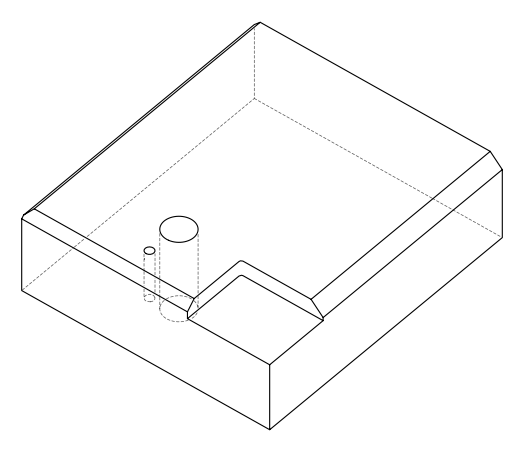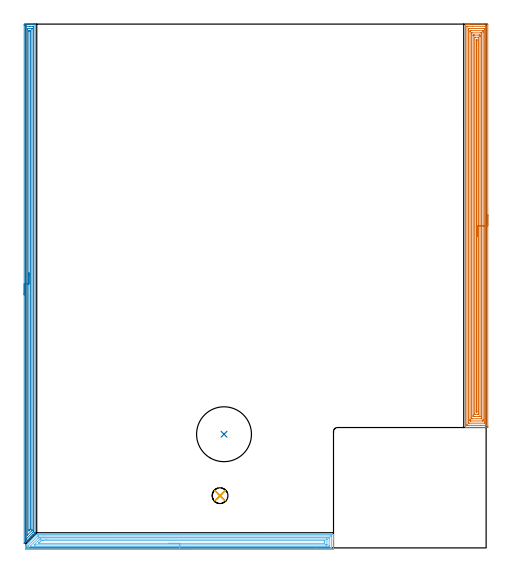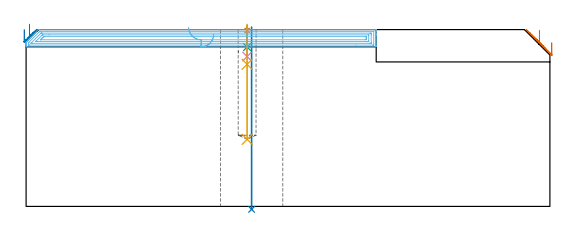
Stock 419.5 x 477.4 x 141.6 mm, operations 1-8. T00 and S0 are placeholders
(PLAN: 9 operations, 6 tool changes, 195.6 min)
(1 SPOT_DRILL | STEP1POCKET | NXT0321_9005460120000 | 0.03 min | 2 mm3)
(2 INDEXABLE_INSERT_DRILL_THROUGH_HOLE_FROM_SOLID | STEP1HOLE | NXT0302_038 | 0.59 min | 277909 mm3)
(3 DRILL_BLIND_HOLE_INTO_CENTER | STEP1POCKET | NXT0301_064 | 0.07 min | 857 mm3)
(4 DRILL_TO_ENLARGE_BLIND_HOLE | STEP1POCKET | UGT0301_276 | 0.1 min | 2180 mm3)
(5 GUN_DRILL_BLIND_HOLE | STEP1POCKET | UGT0307_011 | 0.5 min | 10717 mm3)
(6 AREA_MILL | FG_CHAMFER_SURFACE | UGT0205_001 | 11.38 min | 27369 mm3)
(7 AREA_MILL_1 | FG_CHAMFER_SURFACE_1 | UGT0205_001 | 23.77 min | 78151 mm3)
(8 AREA_MILL_2 | FG_CHAMFER_SURFACE_2 | UGT0205_001 | 15.21 min | 22864 mm3)
(9 MILL_CORNER_NOTCH_RECTANGULAR | CORNER_NOTCH_RECTANGULAR | NXT0201_008 | Follow Part, ap 1.5, ae 75% | 143.92 min | 392863 mm3)
(TOOL NXT0321_9005460120000 | NC Spot Drill, 142deg, 12mm, Carbide, Uncoated | D12 PA142 FL30 Z2)
(TOOL NXT0302_038 | Index. Insert Drill 50mm [880-D5000L50-04] | D50 PA176 FL200 Z2)
(TOOL NXT0301_064 | Carbide Drill 9.3mm [860.1-0930-028A1-MM 2214] | D9.3 PA140 FL47 Z2)
(TOOL UGT0301_276 | Twist Drill 14.4 mm | D14.4 PA118 FL114 Z2)
(TOOL UGT0307_011 | Gun Drill 14.3 mm | D14.3 PA130 FL24 Z1)
(TOOL UGT0205_001 | Chamfer Mill 20 x 3 x 45 deg. | D20 FL50 Z2)
(TOOL NXT0201_008 | ENDMILL 6mm [2P460-0600-NA 1630] | D6 FL26 Z6)
(OP 1 SPOT_DRILL)
G17 G21 G94 G90
T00 M6
G54
G17 G0 G90 X177. Y47.6 S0 M3
G43 Z151.6 H0
G94 G81 G98 Z140.985 F250. R144.6
G80
M5
M2
(OP 2 INDEXABLE_INSERT_DRILL_THROUGH_HOLE_FROM_SOLID)
G17 G21 G94 G90
T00 M6
G54
G17 G0 G90 X180.6 Y103.6 S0 M3
G43 Z151.6 H1
G94 G81 G98 Z-2.373 F250. R143.6
G80
M5
M2
(OP 3 DRILL_BLIND_HOLE_INTO_CENTER)
G17 G21 G94 G90
T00 M6
G54
G17 G0 G90 X177. Y47.6 S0 M3
G43 Z151.6 H1
G94 G81 G98 Z127.65 F250. R143.6
G80
M5
M2
(OP 4 DRILL_TO_ENLARGE_BLIND_HOLE)
G17 G21 G94 G90
T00 M6
G54
G17 G0 G90 X177. Y47.6 S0 M3
G43 Z151.6 H0
G94 G81 G98 Z120. F250. R143.6
G80
M5
M2
(OP 5 GUN_DRILL_BLIND_HOLE)
G17 G21 G94 G90
T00 M6
G54
G17 G0 G90 X177. Y47.6 M8
G43 Z151.6 H0
Z145.746
S716 M3
G94 G1 Z113.812 F125. M26
G4 X.084
Z53.7 F250.
G4 X.084
G0 Z53.8
M5
M9
Z145.746
Z151.6
M2
(OP 6 AREA_MILL)
G17 G21 G94 G90
T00 M6
G54
G17 G0 G90 X150.2 Y-1.5 S1061 M3
G43 Z151.6 H0
Z137.8
G94 G1 X150.162 Z136.928 F250.
X150.048 Z136.064
X149.859 Z135.212
X149.597 Z134.38
X149.263 Z133.574
X148.86 Z132.8
X148.392 Z132.064
X147.86 Z131.372
X147.271 Z130.729
X146.628 Z130.14
X145.936 Z129.608
X145.2 Z129.14
X144.426 Z128.737
X143.62 Z128.403
X142.788 Z128.141
X141.937 Z127.952
X141.072 Z127.838
X140.2 Z127.8
X0.599
X0.25 Y-1.497
X0.01 Y-1.492 Z127.803
X0. Y-1.154 Z128.14
Y-0.581 Z128.716
Y-0.28 Z129.016
Y0.293 Z129.59
Y0.593 Z129.889
Y1.194 Z130.494
Y1.467 Z130.767
Y2.4 Z131.698
X0.005 Y2.405 Z131.704
X0.165 Y2.565 Z131.864
X0.231 Y2.633 Z131.929
X0.302 Y2.703 Z132.002
X0.45 Y2.851 Z132.15
X0.522 Y2.924 Z132.22
X0.599 Y3. Z132.299
X0.736 Y3.136 Z132.436
X0.813 Y3.215 Z132.511
X1.412 Y3.812 Z133.112
X1.491 Y3.892 Z133.191
X1.687 Y4.089 Z133.385
X2.236 Y4.636 Z133.936
X2.383 Y4.784 Z134.083
X2.561 Y4.963 Z134.259
X3.06 Y5.46 Z134.76
X3.435 Y5.837 Z135.133
X9.892 Y12.292 Z141.592
X9.903 Y12.294 Z141.594
X10.412 Y12.3 Z141.6
X280.247
X280.39 Y12.297 Z141.588
X280.397 Y12.245 Z141.536
X280.399 Y12.181 Z141.474
X280.4 Y12.062 Z141.361
Y11.681 Z140.98
Y11.08 Z140.375
Y9.032 Z138.329
Y8.459 Z137.753
Y7.871 Z137.167
Y-0.868 Z128.43
X280.397 Y-1.154 Z128.143
X280.39 Y-1.493 Z127.804
X280.151 Y-1.498 Z127.801
X279.801 Y-1.5 Z127.8
X140.2
Y-0.086 Z129.214
X2.383 Y-0.085 Z129.215
X2.183 Y-0.084 Z129.216
X2.044 Y-0.08 Z129.22
X2.016 Y-0.079 Z129.221
X2.01 Y-0.063 Z129.237
X2.006 Y-0.039 Z129.261
X2.001 Y0.094 Z129.394
X2. Y0.593 Z129.893
Y0.969 Z130.269
X2.003 Y1.467 Z130.767
X2.008 Y1.835 Z131.135
X2.017 Y1.956 Z131.256
X2.097 Y2.038 Z131.338
X2.383 Y2.334 Z131.634
X10.412 Y10.361 Z139.661
X10.78 Y10.719 Z140.019
X10.962 Y10.879 Z140.179
X11.304 Y10.883 Z140.183
X11.503 Y10.885 Z140.185
X16.534 Y10.886 Z140.186
X278.017 Y10.885 Z140.185
X278.217 Y10.884 Z140.184
X278.356 Y10.88 Z140.18
X278.384 Y10.879 Z140.179
X278.39 Y10.863 Z140.163
X278.394 Y10.839 Z140.139
X278.399 Y10.706 Z140.006
X278.4 Y0.218 Z129.518
X278.398 Y0.093 Z129.393
X278.394 Y-0.007 Z129.293
X278.39 Y-0.07 Z129.23
X278.361 Y-0.079 Z129.221
X278.017 Y-0.083 Z129.217
X277.817 Y-0.085 Z129.215
X264.108 Y-0.086 Z129.214
X140.2
Y1.328 Z130.628
X5.059 Y1.329 Z130.629
X4.308 Y1.33 Z130.63
X4.167 Y1.332 Z130.632
X4.034 Y1.335 Z130.635
X4.01 Y1.467 Z130.767
X4.016 Y1.505 Z130.805
X4.037 Y1.532 Z130.832
X4.067 Y1.566 Z130.866
X4.167 Y1.668 Z130.968
X11.571 Y9.071 Z138.371
X11.835 Y9.332 Z138.632
X11.957 Y9.448 Z138.748
X11.975 Y9.464 Z138.764
X12.007 Y9.467 Z138.767
X12.055 Y9.47 Z138.77
X12.196 Y9.471 Z138.771
X12.946
X275.341
X276.092 Y9.47 Z138.77
X276.233 Y9.468 Z138.768
X276.366 Y9.465 Z138.765
X276.39 Y9.332 Z138.632
X276.396 Y9.172 Z138.472
X276.399 Y8.459 Z137.759
X276.4 Y8.295 Z137.595
Y2.177 Z131.477
X276.398 Y1.467 Z130.767
X276.396 Y1.386 Z130.686
X276.39 Y1.346 Z130.646
X276.387 Y1.335 Z130.635
X276.37 Y1.333 Z130.633
X276.233 Y1.331 Z130.631
X275.482 Y1.329 Z130.629
X275.341 Y1.328 Z130.628
X140.2
Y2.743 Z132.043
X8.628
X8.216 Y2.744 Z132.044
X7.783 Y2.749 Z132.049
X7.736 Y2.75 Z132.05
X7.732 Y2.772 Z132.072
X7.736 Y2.783 Z132.083
X7.952 Y3.003 Z132.303
X8.164 Y3.215 Z132.515
X12.808 Y7.859 Z137.159
X12.902 Y7.951 Z137.251
X12.98 Y8.023 Z137.323
X13.004 Y8.044 Z137.344
X13.029 Y8.05 Z137.35
X13.088 Y8.052 Z137.352
X13.498 Y8.056 Z137.356
X18.445 Y8.057 Z137.357
X274.275
X274.326 Y8.055 Z137.355
X274.378 Y8.052 Z137.352
X274.39 Y8.05 Z137.35
X274.393 Y8.033 Z137.333
X274.396 Y7.989 Z137.289
X274.4 Y7.632 Z136.932
Y7.585 Z136.885
X274.399 Y3.215 Z132.515
X274.392 Y2.802 Z132.102
X274.39 Y2.756 Z132.056
X274.327 Y2.75 Z132.05
X274.2 Y2.746 Z132.046
X274.038 Y2.744 Z132.044
X273.557 Y2.743 Z132.043
X273.147
X140.2
Y4.157 Z133.457
X11.825
X11.674 Y4.159 Z133.459
X11.6 Y4.162 Z133.462
X11.576 Y4.164 Z133.464
X11.578 Y4.168 Z133.468
X11.84 Y4.438 Z133.738
X12.118 Y4.719 Z134.019
X12.196 Y4.798 Z134.098
X12.721 Y5.323 Z134.623
X13.235 Y5.837 Z135.137
X13.605 Y6.204 Z135.504
X13.98 Y6.572 Z135.872
X14.055 Y6.637 Z135.937
X14.872 Y6.643 Z135.943
X14.941
X271.842
X272.199 Y6.641 Z135.941
X272.376 Y6.637 Z135.937
X272.39 Y6.636 Z135.936
X272.394 Y6.622 Z135.922
X272.398 Y6.59 Z135.89
X272.399 Y6.545 Z135.845
X272.4 Y6.096 Z135.396
Y5.222 Z134.522
X272.398 Y4.963 Z134.263
X272.391 Y4.357 Z133.657
X272.38 Y4.164 Z133.464
X271.703 Y4.157 Z133.457
X140.2
X139.328 Z133.495
X138.464 Z133.609
X137.612 Z133.798
X136.78 Z134.06
X135.974 Z134.394
X135.2 Z134.797
X134.464 Z135.265
X133.772 Z135.796
X133.129 Z136.386
X132.54 Z137.029
X132.009 Z137.721
X131.54 Z138.457
X131.137 Z139.231
X130.803 Z140.037
X130.541 Z140.869
X130.352 Z141.72
X130.238 Z142.585
X130.2 Z143.457
G0 Z151.6
M5
M2
(OP 7 AREA_MILL_1)
G17 G21 G94 G90
T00 M6
G54
G17 G0 G90 X421. Y303.55 S1061 M3
G43 Z151.6 H0
Z131.2
G94 G1 Y303.512 Z130.328 F250.
Y303.398 Z129.464
Y303.209 Z128.612
Y302.947 Z127.78
Y302.613 Z126.974
Y302.21 Z126.2
Y301.742 Z125.464
Y301.21 Z124.772
Y300.621 Z124.129
Y299.978 Z123.54
Y299.286 Z123.008
Y298.55 Z122.54
Y297.776 Z122.137
Y296.97 Z121.803
Y296.138 Z121.541
Y295.286 Z121.352
Y294.422 Z121.238
Y293.55 Z121.2
Y110.731
X420.999 Y110.324 Z121.201
X420.995 Y109.843 Z121.203
X420.992 Y109.709 Z121.206
X420.519 Y109.705 Z121.678
X419.902 Y109.7 Z122.295
X404.348 Z137.847
X401.964 Z140.231
X401.264 Z140.936
X400.981 Z141.218
X400.615 Z141.575
X400.603 Y109.708 Z141.588
X400.6 Y109.877 Z141.6
Y477.223
X400.603 Y477.392 Z141.588
X400.615 Y477.4 Z141.575
X400.981 Z141.218
X401.264 Z140.936
X401.964 Z140.231
X403.198 Z138.998
X403.732 Z138.463
X404.349 Z137.847
X420.519 Z121.678
X420.788 Y477.398 Z121.409
X420.992 Y477.39 Z121.206
X420.999 Y477.184 Z121.199
X421. Y293.55 Z121.2
X419.586 Z122.614
X419.585 Y111.795 Z122.615
X419.584 Y111.743 Z122.616
X419.582 Y111.718 Z122.618
X419.58 Y111.712 Z122.62
X419.565 Y111.71 Z122.635
X419.158 Y111.701 Z123.042
X414.52 Y111.7 Z127.68
X402.848 Y111.701 Z139.352
X402.368 Y111.703 Z139.832
X402.131 Y111.71 Z140.069
X402.021 Y111.721 Z140.179
X402.015 Y112.06 Z140.185
Y112.112
Y475.305
X402.016 Y475.357 Z140.184
X402.018 Y475.382 Z140.182
X402.02 Y475.388 Z140.18
X402.035 Y475.39 Z140.165
X402.443 Y475.398 Z139.757
X407.08 Y475.4 Z135.12
X418.752 Y475.399 Z123.448
X419.232 Y475.397 Z122.969
X419.469 Y475.39 Z122.731
X419.579 Y475.379 Z122.621
X419.585 Y475.039 Z122.615
Y474.988
X419.586 Y293.55 Z122.614
X418.172 Z124.028
X418.171 Y114.487 Z124.029
X418.169 Y113.899 Z124.031
X418.166 Y113.747 Z124.034
X418.165 Y113.716 Z124.035
X418.13 Y113.71 Z124.07
X418.063 Y113.703 Z124.137
X417.868 Y113.701 Z124.332
X403.928 Z138.272
X403.732 Y113.705 Z138.468
X403.535 Y113.71 Z138.665
X403.435 Y113.724 Z138.765
X403.432 Y113.797 Z138.768
X403.431 Y113.899 Z138.769
X403.429 Y114.205 Z138.771
Y472.613
X403.431 Y473.201 Z138.769
X403.434 Y473.353 Z138.766
X403.435 Y473.384 Z138.765
X403.47 Y473.39 Z138.73
X403.538 Y473.397 Z138.662
X403.732 Y473.399 Z138.468
X404.418 Y473.4 Z137.782
X417.672 Y473.399 Z124.528
X417.868 Y473.395 Z124.332
X418.065 Y473.39 Z124.135
X418.165 Y473.376 Z124.035
X418.168 Y473.303 Z124.032
X418.17 Y473.201 Z124.03
X418.171 Y472.895 Z124.029
X418.172 Y293.55 Z124.028
X416.757 Z125.443
Y116.811
X416.756 Y116.581 Z125.444
X416.751 Y115.923 Z125.449
X416.747 Y115.71 Z125.453
X416.537 Y115.706 Z125.663
X416.088 Y115.7 Z126.112
X405.486 Z136.714
X405.061 Y115.706 Z137.139
X404.855 Y115.71 Z137.345
X404.85 Y115.828 Z137.35
X404.844 Y116.349 Z137.356
X404.843 Y116.581 Z137.357
Y117.244
Y470.289
X404.844 Y470.519 Z137.356
X404.849 Y471.177 Z137.351
X404.853 Y471.39 Z137.347
X405.064 Y471.394 Z137.136
X405.512 Y471.4 Z136.688
X416.114 Z126.086
X416.539 Y471.394 Z125.661
X416.745 Y471.39 Z125.455
X416.75 Y471.272 Z125.45
X416.756 Y470.751 Z125.444
X416.757 Y470.519 Z125.443
Y469.856
Y293.55
X415.343 Z126.857
Y118.241
X415.342 Y118.115 Z126.858
X415.338 Y117.861 Z126.862
X415.335 Y117.709 Z126.865
X415.3 Y117.706 Z126.9
X415.218 Y117.703 Z126.982
X414.994 Y117.7 Z127.206
X407.043 Z135.157
X406.382 Y117.704 Z135.818
X406.288 Y117.707 Z135.912
X406.267 Y117.709 Z135.933
X406.263 Y117.819 Z135.937
X406.259 Y117.988 Z135.941
X406.257 Y118.495 Z135.943
Y468.859
X406.258 Y468.986 Z135.942
X406.262 Y469.239 Z135.938
X406.265 Y469.391 Z135.935
X406.3 Y469.394 Z135.9
X406.382 Y469.397 Z135.818
X406.606 Y469.4 Z135.594
X414.557 Z127.643
X415.218 Y469.396 Z126.982
X415.312 Y469.393 Z126.888
X415.333 Y469.391 Z126.867
X415.338 Y469.281 Z126.862
X415.341 Y469.112 Z126.859
X415.343 Y468.859 Z126.857
Y468.732
Y293.55
X413.929 Z128.271
X413.928 Y119.914 Z128.272
X413.927 Y119.793 Z128.273
X413.924 Y119.733 Z128.276
X413.922 Y119.712 Z128.278
X413.895 Y119.706 Z128.305
X413.451 Y119.702 Z128.749
X413.017 Y119.7 Z129.183
X412.567 Z129.633
X408.6 Z133.6
X408.149 Y119.701 Z134.051
X407.712 Y119.704 Z134.488
X407.679 Y119.71 Z134.521
X407.677 Y119.74 Z134.523
X407.673 Y120.156 Z134.527
X407.671 Y120.639 Z134.529
Y121.05
X407.672 Y467.186 Z134.528
X407.673 Y467.307 Z134.527
X407.676 Y467.367 Z134.524
X407.678 Y467.388 Z134.522
X407.705 Y467.394 Z134.495
X408.149 Y467.398 Z134.051
X408.583 Y467.4 Z133.617
X409.033 Z133.167
X413. Z129.2
X413.451 Y467.399 Z128.749
X413.888 Y467.396 Z128.312
X413.921 Y467.39 Z128.279
X413.923 Y467.36 Z128.277
X413.927 Y466.944 Z128.273
X413.929 Y466.461 Z128.271
Y466.05
Y293.55
X412.515 Z129.685
X412.514 Y121.943 Z129.686
X412.51 Y121.734 Z129.69
X412.509 Y121.716 Z129.691
X412.453 Y121.71 Z129.747
X412.325 Y121.704 Z129.875
X412.165 Y121.701 Z130.035
X409.161 Z133.039
X409.133 Y121.703 Z133.067
X409.107 Y121.71 Z133.093
X409.092 Y121.718 Z133.108
X409.09 Y121.748 Z133.11
X409.086 Y121.89 Z133.114
Y465.157
X409.09 Y465.366 Z133.11
X409.091 Y465.384 Z133.109
X409.147 Y465.39 Z133.053
X409.275 Y465.396 Z132.925
X409.435 Y465.399 Z132.765
X412.439 Z129.761
X412.467 Y465.397 Z129.733
X412.493 Y465.39 Z129.707
X412.508 Y465.382 Z129.692
X412.51 Y465.352 Z129.69
X412.514 Y465.21 Z129.686
X412.515 Y293.55 Z129.685
X411.1 Z131.1
Y124.625
X411.099 Y124.322 Z131.101
X411.093 Y123.731 Z131.107
X410.828 Y123.702 Z131.372
X410.8 Y123.703 Z131.4
X410.507 Y123.731 Z131.693
X410.502 Y124.032 Z131.698
X410.5 Y124.625 Z131.7
Y124.929
Y462.475
X410.501 Y462.778 Z131.699
X410.507 Y463.369 Z131.693
X410.772 Y463.398 Z131.428
X410.8 Y463.397 Z131.4
X411.093 Y463.369 Z131.107
X411.098 Y463.068 Z131.102
X411.1 Y462.475 Z131.1
Y462.171
Y293.55
Y292.678 Z131.138
Y291.814 Z131.251
Y290.962 Z131.44
Y290.13 Z131.703
Y289.324 Z132.036
Y288.55 Z132.439
Y287.814 Z132.908
Y287.122 Z133.439
Y286.479 Z134.028
Y285.89 Z134.672
Y285.358 Z135.364
Y284.89 Z136.1
Y284.487 Z136.873
Y284.153 Z137.679
Y283.891 Z138.511
Y283.702 Z139.363
Y283.588 Z140.228
Y283.55 Z141.1
G0 Z151.6
M5
M2
(OP 8 AREA_MILL_2)
G17 G21 G94 G90
T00 M6
G54
G17 G0 G90 X-1.5 Y230.65 S1061 M3
G43 Z151.6 H0
Z141.7
G94 G1 Y230.688 Z140.828 F250.
Y230.802 Z139.964
Y230.991 Z139.112
Y231.253 Z138.28
Y231.587 Z137.474
Y231.99 Z136.7
Y232.459 Z135.964
Y232.99 Z135.272
Y233.579 Z134.629
Y234.222 Z134.04
Y234.914 Z133.508
Y235.65 Z133.04
Y236.424 Z132.637
Y237.23 Z132.303
Y238.062 Z132.041
Y238.914 Z131.852
Y239.779 Z131.738
Y240.65 Z131.7
Y476.397
X-1.499 Y476.768 Z131.701
X-1.495 Y477.286 Z131.703
X-1.492 Y477.391 Z131.706
X-0.981 Y477.4 Z132.216
X5.222 Z138.417
X6.628 Z139.824
X6.995 Z140.19
X7.73 Z140.929
X7.97 Z141.17
X8.37 Y477.393 Z141.561
X8.397 Y477.39 Z141.588
X8.4 Y477.215 Z141.6
Y14.371
Y13.805 Z141.583
X8.327 Y13.727 Z141.527
X7.183 Y12.582 Z140.381
X6.63 Y12.03 Z139.829
X6.404 Y11.803 Z139.601
X6.289 Y11.688 Z139.486
X5.76 Y11.159 Z138.959
X5.518 Y10.916 Z138.714
X5.395 Y10.793 Z138.592
X4.889 Y10.289 Z138.089
X4.632 Y10.03 Z137.828
X4.5 Y9.899 Z137.697
X4.019 Y9.419 Z137.219
X3.745 Y9.143 Z136.941
X3.157 Y8.557 Z136.357
X2.859 Y8.257 Z136.055
X2.268 Y7.668 Z135.468
X1.973 Y7.371 Z135.168
X1.369 Y6.769 Z134.569
X1.087 Y6.484 Z134.281
X0.407 Y5.807 Z133.607
X0.029 Y5.427 Z133.225
X-0.512 Y4.888 Z132.688
X-0.866 Y4.533 Z132.331
X-1.314 Y4.085 Z131.884
X-1.424 Y3.979 Z131.774
X-1.492 Y3.918 Z131.706
X-1.498 Y4.048 Z131.701
X-1.499 Y4.085
X-1.5 Y240.65 Z131.7
X-0.086 Z133.114
Y475.2
X-0.084 Y475.311 Z133.116
X-0.082 Y475.365 Z133.118
X-0.08 Y475.385 Z133.12
X-0.043 Y475.39 Z133.157
X0.375 Y475.398 Z133.575
X3.684 Y475.4 Z136.884
X6.109 Z139.309
X6.578 Y475.399 Z139.778
X6.846 Y475.395 Z140.046
X6.969 Y475.39 Z140.169
X6.979 Y475.383 Z140.179
X6.982 Y475.362 Z140.182
X6.984 Y475.309 Z140.184
X6.985 Y475.202 Z140.185
X6.986 Y474.988 Z140.186
X6.985 Y15.265 Z140.185
X6.97 Y14.832 Z140.17
X6.757 Y14.612 Z139.957
X6.521 Y14.371 Z139.721
X0.082 Y7.932 Z133.282
X-0.025 Y7.827 Z133.175
X-0.064 Y7.793 Z133.136
X-0.075 Y7.785 Z133.125
X-0.079 Y7.801 Z133.121
X-0.082 Y7.9 Z133.118
X-0.086 Y8.101 Z133.114
Y240.65
X1.328 Z134.528
X1.329 Y472.648 Z134.529
X1.331 Y473.19 Z134.531
X1.334 Y473.365 Z134.534
X1.335 Y473.382 Z134.535
X1.346 Y473.39 Z134.546
X1.4 Y473.395 Z134.6
X1.47 Y473.399 Z134.67
X5.015 Y473.4 Z138.215
X5.222 Y473.398 Z138.422
X5.43 Y473.394 Z138.63
X5.563 Y473.39 Z138.763
X5.566 Y473.307 Z138.766
X5.569 Y473.19 Z138.769
X5.571 Y472.838 Z138.771
Y16.702
X5.57 Y16.16 Z138.77
X5.567 Y15.984 Z138.767
X5.565 Y15.898 Z138.765
X5.555 Y15.866 Z138.755
X5.535 Y15.844 Z138.735
X5.222 Y15.523 Z138.422
X1.388 Y11.688 Z134.588
X1.366 Y11.667 Z134.566
X1.345 Y11.651 Z134.545
X1.335 Y11.647 Z134.535
X1.334 Y11.648 Z134.534
X1.33 Y11.669 Z134.53
X1.329 Y11.688 Z134.529
Y11.735
X1.328 Y240.65 Z134.528
X2.743 Z135.943
Y470.507
X2.744 Y471.22 Z135.944
X2.746 Y471.322 Z135.946
X2.749 Y471.377 Z135.949
X2.787 Y471.39 Z135.987
X3.007 Y471.395 Z136.207
X3.45 Y471.4 Z136.65
X3.893 Y471.396 Z137.093
X4.113 Y471.39 Z137.313
X4.151 Y471.38 Z137.351
X4.154 Y471.343 Z137.354
X4.156 Y471.281 Z137.356
X4.157 Y470.687 Z137.357
X4.156 Y17.054 Z137.356
X4.154 Y16.965 Z137.354
X4.15 Y16.924 Z137.35
X4.128 Y16.889 Z137.328
X4.017 Y16.77 Z137.217
X3.875 Y16.625 Z137.075
X2.911 Y15.661 Z136.111
X2.825 Y15.579 Z136.025
X2.755 Y15.515 Z135.955
X2.75 Y15.618 Z135.95
X2.744 Y15.978 Z135.944
X2.743 Y16.16 Z135.943
Y16.285
Y240.65
Y241.522 Z135.981
Y242.387 Z136.095
Y243.238 Z136.283
Y244.07 Z136.546
Y244.876 Z136.88
Y245.65 Z137.282
Y246.386 Z137.751
Y247.078 Z138.282
Y247.721 Z138.872
Y248.311 Z139.515
Y248.842 Z140.207
Y249.31 Z140.943
Y249.713 Z141.716
Y250.047 Z142.522
Y250.309 Z143.354
Y250.498 Z144.206
Y250.612 Z145.071
Y250.65 Z145.943
G0 Z151.6
M5
M2
